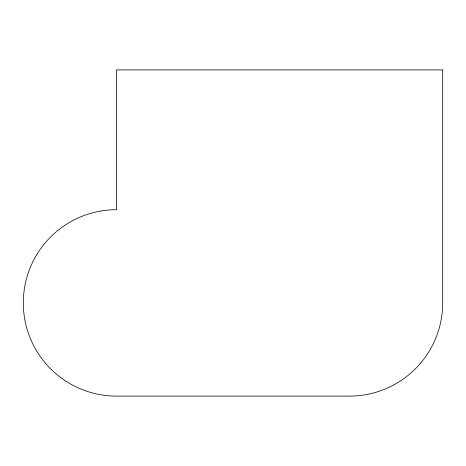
<?xml version="1.0" encoding="UTF-8"?>
<svg xmlns="http://www.w3.org/2000/svg" width="466" height="466" viewBox="0 0 466 466"><rect width="100%" height="100%" fill="white"/><g stroke="black" fill="none" stroke-linecap="round" stroke-linejoin="round"><path stroke-width="0.7" d="M442.7 69.9L116.5 69.9L116.5 209.7A93.2 93.2 0 0 0 23.3 302.9A93.2 93.2 0 0 0 116.5 396.1L349.5 396.1A93.2 93.2 0 0 0 442.7 302.9L442.7 69.9"/></g></svg>
